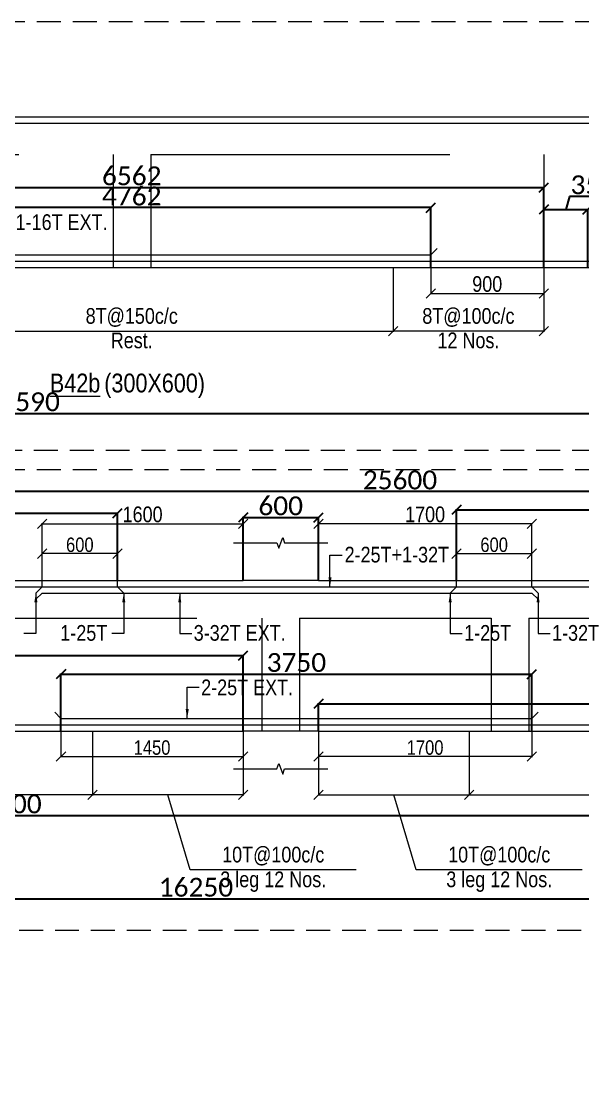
# Model space of a CAD drawing. Header units: millimetres. Extents: x 1112055 to 3390982, y -148532 to 766891.
# Drawn here: x 2928011 to 2936951, y -4607 to 12429 of the extents above; entities that cross this region are included whole.
import ezdxf
from ezdxf.enums import TextEntityAlignment as Align

# ---------------------------------------------------------------- set-up
doc = ezdxf.new("R2010")
doc.units = ezdxf.units.MM
doc.header["$PDMODE"] = 35
doc.header["$PDSIZE"] = -25
doc.linetypes.add('Hidden', pattern=[9.525, 6.35, -3.175])
for name, color, linetype, lineweight in [('B BEAM', 148, 'Continuous', 13), ('B BEAM IN LINE', 250, 'Continuous', 0), ('B STEEL', 34, 'Continuous', 15), ('B STEEL DIM', 216, 'Continuous', 13), ('B STEEL TEXT', 7, 'Continuous', 15), ('B STIRRUPS', 139, 'Continuous', 13), ('B-BEAM DOT', 251, 'Hidden', 9), ('B-BEAM NO', 215, 'Continuous', 18), ('B-COL', 1, 'Continuous', 35)]:
    doc.layers.add(name, color=color, linetype=linetype, lineweight=lineweight)
doc.styles.add('Cali', font='calibri.ttf')
doc.styles.add('SWINC', font='swissc.ttf')
doc.dimstyles.new('BHOOMI', dxfattribs={"dimtxt": 230, "dimasz": 150, "dimexe": 10, "dimexo": 0, "dimgap": 25, "dimtad": 1, "dimdec": 0, "dimzin": 0, "dimdsep": 46, "dimtxsty": 'SWINC', "dimblk": 'OBLIQUE', "dimcen": 0.09, "dimclrd": 250, "dimclre": 250, "dimclrt": 256, "dimaunit": 1, "dimadec": 3, "dimazin": 0, "dimtfac": 1, "dimtdec": 0, "dimtofl": 0, "dimtmove": 1, "dimatfit": 3, "dimfxl": 100, "dimtolj": 1, "dimtzin": 0, "dimlwd": 9, "dimlwe": 5, "dimarcsym": 0})

# ---------------------------------------------------------------- blocks, each defined once
blk = doc.blocks.new('_Oblique')
at = {"color": 0, "linetype": 'ByBlock', "lineweight": -2}
blk.add_line((-0.5, -0.5), (0.5, 0.5), dxfattribs=at)
blk = doc.blocks.new('*D6180')
at = {"layer": 'B STEEL DIM', "lineweight": 5, "transparency": 16777216}
for p, q in [((2934532, 8709), (2934532, 8083)), ((2936332, 8509), (2936332, 8083))]:
    blk.add_line(p, q, dxfattribs=at)
at = {"layer": 'B STEEL DIM', "lineweight": 9, "transparency": 16777216}
blk.add_line((2934532, 8093), (2936332, 8093), dxfattribs=at)
at = {"layer": 'Defpoints', "color": 0, "lineweight": 40, "transparency": 16777216}
for p in [(2934532, 8709), (2936332, 8509), (2936332, 8093)]:
    blk.add_point(p, dxfattribs=at)
at = {"layer": 'B STEEL DIM', "lineweight": 9, "transparency": 16777216, "xscale": 150, "yscale": 150, "zscale": 150, "rotation": 180}
blk.add_blockref('_Oblique', (2934532, 8093), dxfattribs=at)
at = {"layer": 'B STEEL DIM', "lineweight": 9, "transparency": 16777216, "xscale": 150, "yscale": 150, "zscale": 150}
blk.add_blockref('_Oblique', (2936332, 8093), dxfattribs=at)
at = {"layer": 'B STEEL DIM', "transparency": 16777216, "insert": (2935432, 8243), "char_height": 250, "attachment_point": 5, "style": 'SWINC'}
blk.add_mtext('\\A1;900', dxfattribs=at)
blk = doc.blocks.new('*D6182')
at = {"layer": 'B STIRRUPS', "color": 250, "lineweight": 0, "transparency": 16777216}
for p, q in [((2925607, 8509), (2925607, 7485)), ((2933932, 8509), (2933932, 7485)), ((2925607, 7495), (2933932, 7495))]:
    blk.add_line(p, q, dxfattribs=at)
at = {"layer": 'Defpoints', "color": 0, "lineweight": 40, "transparency": 16777216}
for p in [(2925607, 8509), (2933932, 8509), (2933932, 7495)]:
    blk.add_point(p, dxfattribs=at)
at = {"layer": 'B STIRRUPS', "color": 250, "lineweight": 0, "transparency": 16777216, "xscale": 150, "yscale": 150, "zscale": 150, "rotation": 180}
blk.add_blockref('_Oblique', (2925607, 7495), dxfattribs=at)
at = {"layer": 'B STIRRUPS', "color": 250, "lineweight": 0, "transparency": 16777216, "xscale": 150, "yscale": 150, "zscale": 150}
blk.add_blockref('_Oblique', (2933932, 7495), dxfattribs=at)
at = {"layer": 'B STIRRUPS', "transparency": 16777216, "char_height": 250, "attachment_point": 5, "style": 'SWINC'}
for s, insert in [('\\A1;8T@150c/c', (2929769, 7711)), ('Rest.', (2929769, 7345))]:
    blk.add_mtext(s, dxfattribs=dict(at, insert=insert))
blk = doc.blocks.new('*D6185')
at = {"layer": 'B STIRRUPS', "color": 250, "lineweight": 0, "transparency": 16777216}
for p, q in [((2933932, 8509), (2933932, 7485)), ((2936332, 8509), (2936332, 7485)), ((2936332, 7495), (2933932, 7495))]:
    blk.add_line(p, q, dxfattribs=at)
at = {"layer": 'Defpoints', "color": 0, "lineweight": 40, "transparency": 16777216}
for p in [(2933932, 8509), (2936332, 8509), (2933932, 7495)]:
    blk.add_point(p, dxfattribs=at)
at = {"layer": 'B STIRRUPS', "color": 250, "lineweight": 0, "transparency": 16777216, "xscale": 150, "yscale": 150, "zscale": 150}
for p, rotation in [((2933932, 7495), 180.0000497456551), ((2936332, 7495), 4.97456550997683e-05)]:
    blk.add_blockref('_Oblique', p, dxfattribs=dict(at, rotation=rotation))
at = {"layer": 'B STIRRUPS', "transparency": 16777216, "char_height": 250, "attachment_point": 5, "rotation": 0, "style": 'SWINC'}
for s, insert in [('\\A1;8T@100c/c', (2935132, 7711)), ('12 Nos.', (2935132, 7345))]:
    blk.add_mtext(s, dxfattribs=dict(at, insert=insert))
blk = doc.blocks.new('*D6009')
at = {"layer": 'B STIRRUPS', "color": 250, "lineweight": 0, "transparency": 16777216}
for p, q in [((2922642, 1121), (2922642, 97)), ((2929142, 1121), (2929142, 97)), ((2929142, 107), (2922642, 107))]:
    blk.add_line(p, q, dxfattribs=at)
at = {"layer": 'Defpoints', "color": 0, "lineweight": 40, "transparency": 16777216}
for p in [(2922642, 1121), (2929142, 1121), (2922642, 107)]:
    blk.add_point(p, dxfattribs=at)
at = {"layer": 'B STIRRUPS', "color": 250, "lineweight": 0, "transparency": 16777216, "xscale": 150, "yscale": 150, "zscale": 150, "rotation": 180}
blk.add_blockref('_Oblique', (2922642, 107), dxfattribs=at)
at = {"layer": 'B STIRRUPS', "color": 250, "lineweight": 0, "transparency": 16777216, "xscale": 150, "yscale": 150, "zscale": 150}
blk.add_blockref('_Oblique', (2929142, 107), dxfattribs=at)
at = {"layer": 'B STIRRUPS', "transparency": 16777216, "char_height": 250, "attachment_point": 5, "style": 'SWINC'}
for s, insert in [('\\A1;10T@150c/c', (2925892, 323)), ('3- Legg. Rest.', (2925892, -84))]:
    blk.add_mtext(s, dxfattribs=dict(at, insert=insert))
blk = doc.blocks.new('*D6010')
at = {"layer": 'B STIRRUPS', "color": 250, "lineweight": 0, "transparency": 16777216}
for p, q in [((2929142, 1121), (2929142, 97)), ((2931542, 1121), (2931542, 97)), ((2931542, 107), (2929142, 107)), ((2930700, -1087), (2930342, 107)), ((2933345, -1087), (2930700, -1087))]:
    blk.add_line(p, q, dxfattribs=at)
at = {"layer": 'Defpoints', "color": 0, "lineweight": 40, "transparency": 16777216}
for p in [(2929142, 1121), (2931542, 1121), (2929142, 107)]:
    blk.add_point(p, dxfattribs=at)
at = {"layer": 'B STIRRUPS', "color": 250, "lineweight": 0, "transparency": 16777216, "xscale": 150, "yscale": 150, "zscale": 150, "rotation": 180}
blk.add_blockref('_Oblique', (2929142, 107), dxfattribs=at)
at = {"layer": 'B STIRRUPS', "color": 250, "lineweight": 0, "transparency": 16777216, "xscale": 150, "yscale": 150, "zscale": 150}
blk.add_blockref('_Oblique', (2931542, 107), dxfattribs=at)
at = {"layer": 'B STIRRUPS', "transparency": 16777216, "char_height": 250, "attachment_point": 5, "style": 'SWINC'}
for s, insert in [('\\A1;10T@100c/c', (2932023, -871)), ('3 leg 12 Nos.', (2932023, -1278))]:
    blk.add_mtext(s, dxfattribs=dict(at, insert=insert))
blk = doc.blocks.new('*D6011')
at = {"layer": 'B STIRRUPS', "color": 250, "lineweight": 0, "transparency": 16777216}
for p, q in [((2935142, 1121), (2935142, 97)), ((2943442, 1121), (2943442, 97)), ((2935142, 107), (2943442, 107))]:
    blk.add_line(p, q, dxfattribs=at)
at = {"layer": 'Defpoints', "color": 0, "lineweight": 40, "transparency": 16777216}
for p in [(2935142, 1121), (2943442, 1121), (2943442, 107)]:
    blk.add_point(p, dxfattribs=at)
at = {"layer": 'B STIRRUPS', "color": 250, "lineweight": 0, "transparency": 16777216, "xscale": 150, "yscale": 150, "zscale": 150, "rotation": 180}
blk.add_blockref('_Oblique', (2935142, 107), dxfattribs=at)
at = {"layer": 'B STIRRUPS', "color": 250, "lineweight": 0, "transparency": 16777216, "xscale": 150, "yscale": 150, "zscale": 150}
blk.add_blockref('_Oblique', (2943442, 107), dxfattribs=at)
at = {"layer": 'B STIRRUPS', "transparency": 16777216, "char_height": 250, "attachment_point": 5, "style": 'SWINC'}
for s, insert in [('\\A1;10T@150c/c', (2939292, 323)), ('3- Legg. Rest.', (2939292, -84))]:
    blk.add_mtext(s, dxfattribs=dict(at, insert=insert))
blk = doc.blocks.new('*D6012')
at = {"layer": 'B STIRRUPS', "color": 250, "lineweight": 0, "transparency": 16777216}
for p, q in [((2932742, 1121), (2932742, 97)), ((2935142, 1121), (2935142, 97)), ((2932742, 107), (2935142, 107)), ((2934300, -1087), (2933942, 107)), ((2936945, -1087), (2934300, -1087))]:
    blk.add_line(p, q, dxfattribs=at)
at = {"layer": 'Defpoints', "color": 0, "lineweight": 40, "transparency": 16777216}
for p in [(2932742, 1121), (2935142, 1121), (2935142, 107)]:
    blk.add_point(p, dxfattribs=at)
at = {"layer": 'B STIRRUPS', "color": 250, "lineweight": 0, "transparency": 16777216, "xscale": 150, "yscale": 150, "zscale": 150, "rotation": 180}
blk.add_blockref('_Oblique', (2932742, 107), dxfattribs=at)
at = {"layer": 'B STIRRUPS', "color": 250, "lineweight": 0, "transparency": 16777216, "xscale": 150, "yscale": 150, "zscale": 150}
blk.add_blockref('_Oblique', (2935142, 107), dxfattribs=at)
at = {"layer": 'B STIRRUPS', "transparency": 16777216, "char_height": 250, "attachment_point": 5, "style": 'SWINC'}
for s, insert in [('\\A1;10T@100c/c', (2935623, -871)), ('3 leg 12 Nos.', (2935623, -1278))]:
    blk.add_mtext(s, dxfattribs=dict(at, insert=insert))
blk = doc.blocks.new('*D6023')
at = {"layer": 'B STEEL DIM', "lineweight": 5, "transparency": 16777216}
for p, q in [((2928342, 3521), (2928342, 4433)), ((2931542, 3521), (2931542, 4433))]:
    blk.add_line(p, q, dxfattribs=at)
at = {"layer": 'B STEEL DIM', "lineweight": 9, "transparency": 16777216}
blk.add_line((2928342, 4423), (2931542, 4423), dxfattribs=at)
at = {"layer": 'Defpoints', "color": 0, "lineweight": 40, "transparency": 16777216}
for p in [(2931542, 4423), (2928342, 3521), (2931542, 3521)]:
    blk.add_point(p, dxfattribs=at)
at = {"layer": 'B STEEL DIM', "lineweight": 9, "transparency": 16777216, "xscale": 150, "yscale": 150, "zscale": 150, "rotation": 180}
blk.add_blockref('_Oblique', (2928342, 4423), dxfattribs=at)
at = {"layer": 'B STEEL DIM', "lineweight": 9, "transparency": 16777216, "xscale": 150, "yscale": 150, "zscale": 150}
blk.add_blockref('_Oblique', (2931542, 4423), dxfattribs=at)
at = {"layer": 'B STEEL DIM', "transparency": 16777216, "insert": (2929942, 4573), "char_height": 250, "attachment_point": 5, "style": 'SWINC'}
blk.add_mtext('\\A1;1600', dxfattribs=at)
blk = doc.blocks.new('*D6024')
at = {"layer": 'B STEEL DIM', "lineweight": 5, "transparency": 16777216}
for p, q in [((2928342, 3421), (2928342, 3959)), ((2929542, 3421), (2929542, 3959))]:
    blk.add_line(p, q, dxfattribs=at)
at = {"layer": 'B STEEL DIM', "lineweight": 9, "transparency": 16777216}
blk.add_line((2929542, 3949), (2928342, 3949), dxfattribs=at)
at = {"layer": 'Defpoints', "color": 0, "lineweight": 40, "transparency": 16777216}
for p in [(2928342, 3949), (2928342, 3421), (2929542, 3421)]:
    blk.add_point(p, dxfattribs=at)
at = {"layer": 'B STEEL DIM', "lineweight": 9, "transparency": 16777216, "xscale": 150, "yscale": 150, "zscale": 150, "rotation": 180}
blk.add_blockref('_Oblique', (2928342, 3949), dxfattribs=at)
at = {"layer": 'B STEEL DIM', "lineweight": 9, "transparency": 16777216, "xscale": 150, "yscale": 150, "zscale": 150}
blk.add_blockref('_Oblique', (2929542, 3949), dxfattribs=at)
at = {"layer": 'B STEEL DIM', "transparency": 16777216, "insert": (2928942, 4089), "char_height": 230, "attachment_point": 5, "style": 'SWINC'}
blk.add_mtext('\\A1;600', dxfattribs=at)
blk = doc.blocks.new('*D6025')
at = {"layer": 'B STEEL DIM', "lineweight": 5, "transparency": 16777216}
for p, q in [((2932742, 3521), (2932742, 4433)), ((2936142, 3521), (2936142, 4433))]:
    blk.add_line(p, q, dxfattribs=at)
at = {"layer": 'B STEEL DIM', "lineweight": 9, "transparency": 16777216}
blk.add_line((2936142, 4423), (2932742, 4423), dxfattribs=at)
at = {"layer": 'Defpoints', "color": 0, "lineweight": 40, "transparency": 16777216}
for p in [(2932742, 4423), (2932742, 3521), (2936142, 3521)]:
    blk.add_point(p, dxfattribs=at)
at = {"layer": 'B STEEL DIM', "lineweight": 9, "transparency": 16777216, "xscale": 150, "yscale": 150, "zscale": 150, "rotation": 180}
blk.add_blockref('_Oblique', (2932742, 4423), dxfattribs=at)
at = {"layer": 'B STEEL DIM', "lineweight": 9, "transparency": 16777216, "xscale": 150, "yscale": 150, "zscale": 150}
blk.add_blockref('_Oblique', (2936142, 4423), dxfattribs=at)
at = {"layer": 'B STEEL DIM', "transparency": 16777216, "insert": (2934442, 4573), "char_height": 250, "attachment_point": 5, "style": 'SWINC'}
blk.add_mtext('\\A1;1700', dxfattribs=at)
blk = doc.blocks.new('*D6026')
at = {"layer": 'B STEEL DIM', "lineweight": 5, "transparency": 16777216}
for p, q in [((2934942, 3421), (2934942, 3959)), ((2936142, 3421), (2936142, 3959))]:
    blk.add_line(p, q, dxfattribs=at)
at = {"layer": 'B STEEL DIM', "lineweight": 9, "transparency": 16777216}
blk.add_line((2934942, 3949), (2936142, 3949), dxfattribs=at)
at = {"layer": 'Defpoints', "color": 0, "lineweight": 40, "transparency": 16777216}
for p in [(2936142, 3949), (2934942, 3421), (2936142, 3421)]:
    blk.add_point(p, dxfattribs=at)
at = {"layer": 'B STEEL DIM', "lineweight": 9, "transparency": 16777216, "xscale": 150, "yscale": 150, "zscale": 150, "rotation": 180}
blk.add_blockref('_Oblique', (2934942, 3949), dxfattribs=at)
at = {"layer": 'B STEEL DIM', "lineweight": 9, "transparency": 16777216, "xscale": 150, "yscale": 150, "zscale": 150}
blk.add_blockref('_Oblique', (2936142, 3949), dxfattribs=at)
at = {"layer": 'B STEEL DIM', "transparency": 16777216, "insert": (2935542, 4089), "char_height": 230, "attachment_point": 5, "style": 'SWINC'}
blk.add_mtext('\\A1;600', dxfattribs=at)
blk = doc.blocks.new('*D6027')
at = {"layer": 'B STEEL DIM', "lineweight": 5, "transparency": 16777216}
for p, q in [((2928642, 1321), (2928642, 708)), ((2931542, 1121), (2931542, 708))]:
    blk.add_line(p, q, dxfattribs=at)
at = {"layer": 'B STEEL DIM', "lineweight": 9, "transparency": 16777216}
blk.add_line((2928642, 718), (2931542, 718), dxfattribs=at)
at = {"layer": 'Defpoints', "color": 0, "lineweight": 40, "transparency": 16777216}
for p in [(2928642, 1321), (2931542, 1121), (2931542, 718)]:
    blk.add_point(p, dxfattribs=at)
at = {"layer": 'B STEEL DIM', "lineweight": 9, "transparency": 16777216, "xscale": 150, "yscale": 150, "zscale": 150, "rotation": 180}
blk.add_blockref('_Oblique', (2928642, 718), dxfattribs=at)
at = {"layer": 'B STEEL DIM', "lineweight": 9, "transparency": 16777216, "xscale": 150, "yscale": 150, "zscale": 150}
blk.add_blockref('_Oblique', (2931542, 718), dxfattribs=at)
at = {"layer": 'B STEEL DIM', "transparency": 16777216, "insert": (2930092, 858), "char_height": 230, "attachment_point": 5, "style": 'SWINC'}
blk.add_mtext('\\A1;1450', dxfattribs=at)
blk = doc.blocks.new('*D6028')
at = {"layer": 'B STEEL DIM', "lineweight": 5, "transparency": 16777216}
for p, q in [((2936142, 1321), (2936142, 708)), ((2932742, 1121), (2932742, 708))]:
    blk.add_line(p, q, dxfattribs=at)
at = {"layer": 'B STEEL DIM', "lineweight": 9, "transparency": 16777216}
blk.add_line((2936142, 718), (2932742, 718), dxfattribs=at)
at = {"layer": 'Defpoints', "color": 0, "lineweight": 40, "transparency": 16777216}
for p in [(2936142, 1321), (2932742, 1121), (2932742, 718)]:
    blk.add_point(p, dxfattribs=at)
at = {"layer": 'B STEEL DIM', "lineweight": 9, "transparency": 16777216, "xscale": 150, "yscale": 150, "zscale": 150, "rotation": 180}
blk.add_blockref('_Oblique', (2932742, 718), dxfattribs=at)
at = {"layer": 'B STEEL DIM', "lineweight": 9, "transparency": 16777216, "xscale": 150, "yscale": 150, "zscale": 150}
blk.add_blockref('_Oblique', (2936142, 718), dxfattribs=at)
at = {"layer": 'B STEEL DIM', "transparency": 16777216, "insert": (2934442, 858), "char_height": 230, "attachment_point": 5, "style": 'SWINC'}
blk.add_mtext('\\A1;1700', dxfattribs=at)
blk = doc.blocks.new('*D6702')
at = {"layer": 'Defpoints', "color": 3, "linetype": 'Hidden', "lineweight": 30, "ltscale": 1000, "transparency": 16777216}
for p, q in [((2908442, 8509), (2908442, 6174)), ((2947622, 8509), (2947622, 6174))]:
    blk.add_line(p, q, dxfattribs=at)
at = {"layer": 'Defpoints', "color": 3, "lineweight": 30, "ltscale": 1000, "transparency": 16777216}
blk.add_line((2908442, 6184), (2947622, 6184), dxfattribs=at)
at = {"layer": 'Defpoints', "color": 0, "lineweight": 40, "transparency": 16777216}
for p in [(2908442, 8509), (2947622, 8509), (2947622, 6184)]:
    blk.add_point(p, dxfattribs=at)
at = {"layer": 'Defpoints', "color": 3, "lineweight": 30, "transparency": 16777216, "xscale": 150, "yscale": 150, "zscale": 150, "rotation": 180}
blk.add_blockref('_Oblique', (2908442, 6184), dxfattribs=at)
at = {"layer": 'Defpoints', "color": 3, "lineweight": 30, "transparency": 16777216, "xscale": 150, "yscale": 150, "zscale": 150}
blk.add_blockref('_Oblique', (2947622, 6184), dxfattribs=at)
at = {"layer": 'Defpoints', "color": 3, "lineweight": 50, "transparency": 16777216, "insert": (2928032, 6367), "char_height": 300, "attachment_point": 5, "style": 'Cali'}
blk.add_mtext('\\A1;19590', dxfattribs=at)
blk = doc.blocks.new('*D6704')
at = {"layer": 'Defpoints', "color": 3, "linetype": 'Hidden', "lineweight": 30, "ltscale": 1000, "transparency": 16777216}
for p, q in [((2923207, 8509), (2923207, 9794)), ((2936332, 8509), (2936332, 9794))]:
    blk.add_line(p, q, dxfattribs=at)
at = {"layer": 'Defpoints', "color": 3, "lineweight": 30, "ltscale": 1000, "transparency": 16777216}
blk.add_line((2923207, 9784), (2936332, 9784), dxfattribs=at)
at = {"layer": 'Defpoints', "color": 0, "lineweight": 40, "transparency": 16777216}
for p in [(2936332, 9784), (2923207, 8509), (2936332, 8509)]:
    blk.add_point(p, dxfattribs=at)
at = {"layer": 'Defpoints', "color": 3, "lineweight": 30, "transparency": 16777216, "xscale": 150, "yscale": 150, "zscale": 150, "rotation": 180}
blk.add_blockref('_Oblique', (2923207, 9784), dxfattribs=at)
at = {"layer": 'Defpoints', "color": 3, "lineweight": 30, "transparency": 16777216, "xscale": 150, "yscale": 150, "zscale": 150}
blk.add_blockref('_Oblique', (2936332, 9784), dxfattribs=at)
at = {"layer": 'Defpoints', "color": 3, "lineweight": 50, "transparency": 16777216, "insert": (2929769, 9967), "char_height": 300, "attachment_point": 5, "style": 'Cali'}
blk.add_mtext('\\A1;6562', dxfattribs=at)
blk = doc.blocks.new('*D6707')
at = {"layer": 'Defpoints', "color": 3, "lineweight": 30, "ltscale": 1000, "transparency": 16777216}
for p, q in [((2936744, 9640), (2936682, 9432)), ((2937483, 9640), (2936744, 9640)), ((2936332, 9432), (2937032, 9432))]:
    blk.add_line(p, q, dxfattribs=at)
at = {"layer": 'Defpoints', "color": 3, "linetype": 'Hidden', "lineweight": 30, "ltscale": 1000, "transparency": 16777216}
for p, q in [((2936332, 8509), (2936332, 9442)), ((2937032, 8509), (2937032, 9442))]:
    blk.add_line(p, q, dxfattribs=at)
at = {"layer": 'Defpoints', "color": 0, "lineweight": 40, "transparency": 16777216}
for p in [(2937032, 9432), (2936332, 8509), (2937032, 8509)]:
    blk.add_point(p, dxfattribs=at)
at = {"layer": 'Defpoints', "color": 3, "lineweight": 30, "transparency": 16777216, "xscale": 150, "yscale": 150, "zscale": 150, "rotation": 180}
blk.add_blockref('_Oblique', (2936332, 9432), dxfattribs=at)
at = {"layer": 'Defpoints', "color": 3, "lineweight": 30, "transparency": 16777216, "xscale": 150, "yscale": 150, "zscale": 150}
blk.add_blockref('_Oblique', (2937032, 9432), dxfattribs=at)
at = {"layer": 'Defpoints', "color": 3, "lineweight": 50, "transparency": 16777216, "insert": (2937114, 9824), "char_height": 300, "attachment_point": 5, "style": 'Cali'}
blk.add_mtext('\\A1;350', dxfattribs=at)
blk = doc.blocks.new('*D6708')
at = {"layer": 'Defpoints', "color": 3, "linetype": 'Hidden', "lineweight": 30, "ltscale": 1000, "transparency": 16777216}
for p, q in [((2925007, 8509), (2925007, 9471)), ((2934532, 8509), (2934532, 9471))]:
    blk.add_line(p, q, dxfattribs=at)
at = {"layer": 'Defpoints', "color": 3, "lineweight": 30, "ltscale": 1000, "transparency": 16777216}
blk.add_line((2934532, 9461), (2925007, 9461), dxfattribs=at)
at = {"layer": 'Defpoints', "color": 0, "lineweight": 40, "transparency": 16777216}
for p in [(2925007, 9461), (2925007, 8509), (2934532, 8509)]:
    blk.add_point(p, dxfattribs=at)
at = {"layer": 'Defpoints', "color": 3, "lineweight": 30, "transparency": 16777216, "xscale": 150, "yscale": 150, "zscale": 150, "rotation": 180}
blk.add_blockref('_Oblique', (2925007, 9461), dxfattribs=at)
at = {"layer": 'Defpoints', "color": 3, "lineweight": 30, "transparency": 16777216, "xscale": 150, "yscale": 150, "zscale": 150}
blk.add_blockref('_Oblique', (2934532, 9461), dxfattribs=at)
at = {"layer": 'Defpoints', "color": 3, "lineweight": 50, "transparency": 16777216, "insert": (2929769, 9645), "char_height": 300, "attachment_point": 5, "style": 'Cali'}
blk.add_mtext('\\A1;4762', dxfattribs=at)
blk = doc.blocks.new('*D6744')
at = {"layer": 'Defpoints', "color": 3, "linetype": 'Hidden', "lineweight": 30, "ltscale": 1000, "transparency": 16777216}
for p, q in [((2908442, 1121), (2908442, -234)), ((2947042, 1121), (2947042, -234))]:
    blk.add_line(p, q, dxfattribs=at)
at = {"layer": 'Defpoints', "color": 3, "lineweight": 30, "ltscale": 1000, "transparency": 16777216}
blk.add_line((2908442, -224), (2947042, -224), dxfattribs=at)
at = {"layer": 'Defpoints', "color": 0, "lineweight": 40, "transparency": 16777216}
for p in [(2908442, 1121), (2947042, 1121), (2947042, -224)]:
    blk.add_point(p, dxfattribs=at)
at = {"layer": 'Defpoints', "color": 3, "lineweight": 30, "transparency": 16777216, "xscale": 150, "yscale": 150, "zscale": 150, "rotation": 180}
blk.add_blockref('_Oblique', (2908442, -224), dxfattribs=at)
at = {"layer": 'Defpoints', "color": 3, "lineweight": 30, "transparency": 16777216, "xscale": 150, "yscale": 150, "zscale": 150}
blk.add_blockref('_Oblique', (2947042, -224), dxfattribs=at)
at = {"layer": 'Defpoints', "color": 3, "lineweight": 50, "transparency": 16777216, "insert": (2927742, -40), "char_height": 300, "attachment_point": 5, "style": 'Cali'}
blk.add_mtext('\\A1;19300', dxfattribs=at)
blk = doc.blocks.new('*D6745')
at = {"layer": 'Defpoints', "color": 3, "linetype": 'Hidden', "lineweight": 30, "ltscale": 1000, "transparency": 16777216}
for p, q in [((2914542, 1121), (2914542, -1562)), ((2947042, 1121), (2947042, -1562))]:
    blk.add_line(p, q, dxfattribs=at)
at = {"layer": 'Defpoints', "color": 3, "lineweight": 30, "ltscale": 1000, "transparency": 16777216}
blk.add_line((2914542, -1552), (2947042, -1552), dxfattribs=at)
at = {"layer": 'Defpoints', "color": 0, "lineweight": 40, "transparency": 16777216}
for p in [(2914542, 1121), (2947042, 1121), (2947042, -1552)]:
    blk.add_point(p, dxfattribs=at)
at = {"layer": 'Defpoints', "color": 3, "lineweight": 30, "transparency": 16777216, "xscale": 150, "yscale": 150, "zscale": 150, "rotation": 180}
blk.add_blockref('_Oblique', (2914542, -1552), dxfattribs=at)
at = {"layer": 'Defpoints', "color": 3, "lineweight": 30, "transparency": 16777216, "xscale": 150, "yscale": 150, "zscale": 150}
blk.add_blockref('_Oblique', (2947042, -1552), dxfattribs=at)
at = {"layer": 'Defpoints', "color": 3, "lineweight": 50, "transparency": 16777216, "insert": (2930792, -1368), "char_height": 300, "attachment_point": 5, "style": 'Cali'}
blk.add_mtext('\\A1;16250', dxfattribs=at)
blk = doc.blocks.new('*D6748')
at = {"layer": 'Defpoints', "color": 3, "linetype": 'Hidden', "lineweight": 30, "ltscale": 1000, "transparency": 16777216}
for p, q in [((2920242, 1121), (2920242, 2336)), ((2931542, 1121), (2931542, 2336))]:
    blk.add_line(p, q, dxfattribs=at)
at = {"layer": 'Defpoints', "color": 3, "lineweight": 30, "ltscale": 1000, "transparency": 16777216}
blk.add_line((2920242, 2326), (2931542, 2326), dxfattribs=at)
at = {"layer": 'Defpoints', "color": 0, "lineweight": 40, "transparency": 16777216}
for p in [(2931542, 2326), (2920242, 1121), (2931542, 1121)]:
    blk.add_point(p, dxfattribs=at)
at = {"layer": 'Defpoints', "color": 3, "lineweight": 30, "transparency": 16777216, "xscale": 150, "yscale": 150, "zscale": 150, "rotation": 180}
blk.add_blockref('_Oblique', (2920242, 2326), dxfattribs=at)
at = {"layer": 'Defpoints', "color": 3, "lineweight": 30, "transparency": 16777216, "xscale": 150, "yscale": 150, "zscale": 150}
blk.add_blockref('_Oblique', (2931542, 2326), dxfattribs=at)
at = {"layer": 'Defpoints', "color": 3, "lineweight": 50, "transparency": 16777216, "insert": (2925892, 2509), "char_height": 300, "attachment_point": 5, "style": 'Cali'}
blk.add_mtext('\\A1;5650', dxfattribs=at)
blk = doc.blocks.new('*D6749')
at = {"layer": 'Defpoints', "color": 3, "linetype": 'Hidden', "lineweight": 30, "ltscale": 1000, "transparency": 16777216}
for p, q in [((2928642, 1121), (2928642, 2039)), ((2936142, 1121), (2936142, 2039))]:
    blk.add_line(p, q, dxfattribs=at)
at = {"layer": 'Defpoints', "color": 3, "lineweight": 30, "ltscale": 1000, "transparency": 16777216}
blk.add_line((2928642, 2029), (2936142, 2029), dxfattribs=at)
at = {"layer": 'Defpoints', "color": 0, "lineweight": 40, "transparency": 16777216}
for p in [(2936142, 2029), (2928642, 1121), (2936142, 1121)]:
    blk.add_point(p, dxfattribs=at)
at = {"layer": 'Defpoints', "color": 3, "lineweight": 30, "transparency": 16777216, "xscale": 150, "yscale": 150, "zscale": 150, "rotation": 180}
blk.add_blockref('_Oblique', (2928642, 2029), dxfattribs=at)
at = {"layer": 'Defpoints', "color": 3, "lineweight": 30, "transparency": 16777216, "xscale": 150, "yscale": 150, "zscale": 150}
blk.add_blockref('_Oblique', (2936142, 2029), dxfattribs=at)
at = {"layer": 'Defpoints', "color": 3, "lineweight": 50, "transparency": 16777216, "insert": (2932392, 2213), "char_height": 300, "attachment_point": 5, "style": 'Cali'}
blk.add_mtext('\\A1;3750', dxfattribs=at)
blk = doc.blocks.new('*D6750')
at = {"layer": 'Defpoints', "color": 3, "linetype": 'Hidden', "lineweight": 30, "ltscale": 1000, "transparency": 16777216}
for p, q in [((2932742, 1121), (2932742, 1564)), ((2945842, -224), (2945842, 1564))]:
    blk.add_line(p, q, dxfattribs=at)
at = {"layer": 'Defpoints', "color": 3, "lineweight": 30, "ltscale": 1000, "transparency": 16777216}
blk.add_line((2932742, 1554), (2945842, 1554), dxfattribs=at)
at = {"layer": 'Defpoints', "color": 0, "lineweight": 40, "transparency": 16777216}
for p in [(2945842, 1554), (2932742, 1121), (2945842, -224)]:
    blk.add_point(p, dxfattribs=at)
at = {"layer": 'Defpoints', "color": 3, "lineweight": 30, "transparency": 16777216, "xscale": 150, "yscale": 150, "zscale": 150, "rotation": 180}
blk.add_blockref('_Oblique', (2932742, 1554), dxfattribs=at)
at = {"layer": 'Defpoints', "color": 3, "lineweight": 30, "transparency": 16777216, "xscale": 150, "yscale": 150, "zscale": 150}
blk.add_blockref('_Oblique', (2945842, 1554), dxfattribs=at)
at = {"layer": 'Defpoints', "color": 3, "lineweight": 50, "transparency": 16777216, "insert": (2939292, 1737), "char_height": 300, "attachment_point": 5, "style": 'Cali'}
blk.add_mtext('\\A1;6550', dxfattribs=at)
blk = doc.blocks.new('*D6755')
at = {"layer": 'Defpoints', "color": 3, "linetype": 'Hidden', "lineweight": 30, "ltscale": 1000, "transparency": 16777216}
for p, q in [((2908442, 3521), (2908442, 4947)), ((2959642, 3521), (2959642, 4947))]:
    blk.add_line(p, q, dxfattribs=at)
at = {"layer": 'Defpoints', "color": 3, "lineweight": 30, "ltscale": 1000, "transparency": 16777216}
blk.add_line((2959642, 4937), (2908442, 4937), dxfattribs=at)
at = {"layer": 'Defpoints', "color": 0, "lineweight": 40, "transparency": 16777216}
for p in [(2908442, 4937), (2908442, 3521), (2959642, 3521)]:
    blk.add_point(p, dxfattribs=at)
at = {"layer": 'Defpoints', "color": 3, "lineweight": 30, "transparency": 16777216, "xscale": 150, "yscale": 150, "zscale": 150, "rotation": 180}
blk.add_blockref('_Oblique', (2908442, 4937), dxfattribs=at)
at = {"layer": 'Defpoints', "color": 3, "lineweight": 30, "transparency": 16777216, "xscale": 150, "yscale": 150, "zscale": 150}
blk.add_blockref('_Oblique', (2959642, 4937), dxfattribs=at)
at = {"layer": 'Defpoints', "color": 3, "lineweight": 50, "transparency": 16777216, "insert": (2934042, 5121), "char_height": 300, "attachment_point": 5, "style": 'Cali'}
blk.add_mtext('\\A1;25600', dxfattribs=at)
blk = doc.blocks.new('*D6758')
at = {"layer": 'Defpoints', "color": 3, "linetype": 'Hidden', "lineweight": 30, "ltscale": 1000, "transparency": 16777216}
for p, q in [((2922242, 3521), (2922242, 4604)), ((2929542, 3521), (2929542, 4604))]:
    blk.add_line(p, q, dxfattribs=at)
at = {"layer": 'Defpoints', "color": 3, "lineweight": 30, "ltscale": 1000, "transparency": 16777216}
blk.add_line((2922242, 4594), (2929542, 4594), dxfattribs=at)
at = {"layer": 'Defpoints', "color": 0, "lineweight": 40, "transparency": 16777216}
for p in [(2929542, 4594), (2922242, 3521), (2929542, 3521)]:
    blk.add_point(p, dxfattribs=at)
at = {"layer": 'Defpoints', "color": 3, "lineweight": 30, "transparency": 16777216, "xscale": 150, "yscale": 150, "zscale": 150, "rotation": 180}
blk.add_blockref('_Oblique', (2922242, 4594), dxfattribs=at)
at = {"layer": 'Defpoints', "color": 3, "lineweight": 30, "transparency": 16777216, "xscale": 150, "yscale": 150, "zscale": 150}
blk.add_blockref('_Oblique', (2929542, 4594), dxfattribs=at)
at = {"layer": 'Defpoints', "color": 3, "lineweight": 50, "transparency": 16777216, "insert": (2925892, 4778), "char_height": 300, "attachment_point": 5, "style": 'Cali'}
blk.add_mtext('\\A1;3650', dxfattribs=at)
blk = doc.blocks.new('*D6759')
at = {"layer": 'Defpoints', "color": 3, "linetype": 'Hidden', "lineweight": 30, "ltscale": 1000, "transparency": 16777216}
for p, q in [((2931542, 3521), (2931542, 4535)), ((2932742, 3521), (2932742, 4535))]:
    blk.add_line(p, q, dxfattribs=at)
at = {"layer": 'Defpoints', "color": 3, "lineweight": 30, "ltscale": 1000, "transparency": 16777216}
blk.add_line((2931542, 4525), (2932742, 4525), dxfattribs=at)
at = {"layer": 'Defpoints', "color": 0, "lineweight": 40, "transparency": 16777216}
for p in [(2932742, 4525), (2931542, 3521), (2932742, 3521)]:
    blk.add_point(p, dxfattribs=at)
at = {"layer": 'Defpoints', "color": 3, "lineweight": 30, "transparency": 16777216, "xscale": 150, "yscale": 150, "zscale": 150, "rotation": 180}
blk.add_blockref('_Oblique', (2931542, 4525), dxfattribs=at)
at = {"layer": 'Defpoints', "color": 3, "lineweight": 30, "transparency": 16777216, "xscale": 150, "yscale": 150, "zscale": 150}
blk.add_blockref('_Oblique', (2932742, 4525), dxfattribs=at)
at = {"layer": 'Defpoints', "color": 3, "lineweight": 50, "transparency": 16777216, "insert": (2932142, 4709), "char_height": 300, "attachment_point": 5, "style": 'Cali'}
blk.add_mtext('\\A1;600', dxfattribs=at)
blk = doc.blocks.new('*D6760')
at = {"layer": 'Defpoints', "color": 3, "linetype": 'Hidden', "lineweight": 30, "ltscale": 1000, "transparency": 16777216}
for p, q in [((2934942, 3521), (2934942, 4656)), ((2943642, 3521), (2943642, 4656))]:
    blk.add_line(p, q, dxfattribs=at)
at = {"layer": 'Defpoints', "color": 3, "lineweight": 30, "ltscale": 1000, "transparency": 16777216}
blk.add_line((2934942, 4646), (2943642, 4646), dxfattribs=at)
at = {"layer": 'Defpoints', "color": 0, "lineweight": 40, "transparency": 16777216}
for p in [(2943642, 4646), (2934942, 3521), (2943642, 3521)]:
    blk.add_point(p, dxfattribs=at)
at = {"layer": 'Defpoints', "color": 3, "lineweight": 30, "transparency": 16777216, "xscale": 150, "yscale": 150, "zscale": 150, "rotation": 180}
blk.add_blockref('_Oblique', (2934942, 4646), dxfattribs=at)
at = {"layer": 'Defpoints', "color": 3, "lineweight": 30, "transparency": 16777216, "xscale": 150, "yscale": 150, "zscale": 150}
blk.add_blockref('_Oblique', (2943642, 4646), dxfattribs=at)
at = {"layer": 'Defpoints', "color": 3, "lineweight": 50, "transparency": 16777216, "insert": (2939292, 4829), "char_height": 300, "attachment_point": 5, "style": 'Cali'}
blk.add_mtext('\\A1;4350', dxfattribs=at)

msp = doc.modelspace()

# ---------------------------------------------------------------- linework, layer by layer
at = {"layer": 'B BEAM', "ltscale": 25}
for p, q in [((2908442, 10909.2, 0), (2947621.9, 10909.2, 0)), ((2908442, 8509.2, 0), (2947621.9, 8509.2, 0)), ((2920242, 3521.4, 0), (2931542, 3521.4, 0)), ((2932742, 3521.4, 0), (2945842, 3521.4, 0)), ((2920242, 1121.4, 0), (2931542, 1121.4, 0)), ((2932742, 1121.4, 0), (2945842, 1121.4, 0))]:
    msp.add_line(p, q, dxfattribs=at)
at = {"layer": 'B BEAM IN LINE', "color": 250, "linetype": 'Hidden', "lineweight": 0, "ltscale": 60, "elevation": 0}
for points in [[(2906541.5, 12428.9), (2948595.1, 12428.9), (2948595.1, 5591.7), (2906541.5, 5591.7)], [(2906541.5, -2053), (2906541.5, 5291.7), (2976442, 5291.7), (2976442, -4606.6), (2944366.5, -4606.6), (2944358.9, -2053)]]:
    msp.add_lwpolyline(points, close=True, dxfattribs=at)
at = {"layer": 'B STEEL', "color": 34, "lineweight": 9, "ltscale": 25}
for p, q in [((2908542, 10809.2, 0), (2947521.9, 10809.2, 0)), ((2925006.9, 8709.2, 0), (2934531.9, 8709.2, 0)), ((2934631.9, 8809.2, 0), (2934531.9, 8709.2, 0)), ((2908642, 8609.2, 0), (2947421.9, 8609.2, 0)), ((2908542, 3421.4, 0), (2959541.8, 3421.4, 0)), ((2928342, 3421.4, 0), (2928242, 3321.4, 0)), ((2929542, 3421.4, 0), (2929642, 3321.4, 0)), ((2934942, 3421.4, 0), (2934842, 3321.4, 0)), ((2936142, 3421.4, 0), (2936242, 3321.4, 0)), ((2928342, 3321.4, 0), (2928242, 3221.4, 0)), ((2928342, 3321.4, 0), (2936142, 3321.4, 0)), ((2936142, 3321.4, 0), (2936242, 3221.4, 0)), ((2928642, 1321.4, 0), (2928542, 1421.4, 0)), ((2936142, 1321.4, 0), (2936242, 1421.4, 0)), ((2908642, 1221.4, 0), (2949042, 1221.4, 0)), ((2928642, 1321.4, 0), (2936142, 1321.4, 0))]:
    msp.add_line(p, q, dxfattribs=at)
at = {"layer": 'B-BEAM DOT', "linetype": 'Hidden', "ltscale": 750}
for p, q in [((2923206.9, 10309.2, 0), (2929471.7, 10309.2, 0)), ((2929471.7, 10309.2, 0), (2929471.7, 8509.2, 0)), ((2930071.7, 10309.2, 0), (2930071.7, 8509.2, 0)), ((2930071.7, 10309.2, 0), (2936331.9, 10309.2, 0)), ((2936331.9, 10309.2, 0), (2936331.9, 8509.2, 0)), ((2932742, 3521.4, 0), (2931542, 3521.4, 0)), ((2926042, 2921.4, 0), (2931842, 2921.4, 0)), ((2931842, 2921.4, 0), (2931842, 1121.4, 0)), ((2932442, 2921.4, 0), (2935492, 2921.4, 0)), ((2932442, 2921.4, 0), (2932442, 1121.4, 0)), ((2935492, 2921.4, 0), (2935492, 1121.4, 0)), ((2936092, 2921.4, 0), (2941241.9, 2921.4, 0)), ((2936092, 2921.4, 0), (2936092, 1121.4, 0)), ((2932742, 1121.4, 0), (2931542, 1121.4, 0))]:
    msp.add_line(p, q, dxfattribs=at)
at = {"layer": 'B-COL', "lineweight": 15, "ltscale": 25}
for p, q in [((2931542, 3521.4, 0), (2931542, 4121.4, 0)), ((2932742, 3521.4, 0), (2932742, 4121.4, 0)), ((2931542, 1121.4, 0), (2931542, 521.4, 0)), ((2932742, 1121.4, 0), (2932742, 521.4, 0))]:
    msp.add_line(p, q, dxfattribs=at)
at = {"layer": 'B-COL', "lineweight": 15, "ltscale": 25, "elevation": 0}
for points in [[(2931392, 4121.4), (2932079.5, 4121.4), (2932110.7, 4035.5), (2932173.2, 4207.2), (2932204.5, 4121.4), (2932892, 4121.4)], [(2931392, 521.4), (2932079.5, 521.4), (2932110.7, 607.2), (2932173.2, 435.5), (2932204.5, 521.4), (2932892, 521.4)]]:
    msp.add_lwpolyline(points, dxfattribs=at)

# ---------------------------------------------------------------- texts
at = {"layer": 'B STEEL TEXT', "style": 'SWINC'}
for s, p in [('2-20T+1-16T EXT.', (2927004.1, 9105.5, 0)), ('2-25T+1-32T', (2933159.9, 3807.8, 0)), ('1-25T', (2928631, 2561.1, 0)), ('3-32T EXT.', (2930756, 2561.1, 0)), ('1-25T', (2935064.5, 2561.1, 0)), ('1-32T', (2936464.5, 2561.1, 0)), ('2-25T EXT.', (2930875.1, 1693.3, 0))]:
    msp.add_text(s, height=250, dxfattribs=at).set_placement(p)
at = {"layer": 'B-BEAM NO', "ltscale": 25, "style": 'SWINC'}
for s, p in [('%%UB42b', (2928866.3, 6517.3, 0)), ('(300X600)', (2930133.6, 6517.3, 0))]:
    msp.add_text(s, height=300, dxfattribs=at).set_placement(p, align=Align.CENTER)

# ---------------------------------------------------------------- dimensions: what is measured, and where the dimension line sits
at = {"layer": 'B STEEL DIM'}
for base, p1, p2, override, picture, middle in [((2936331.9, 8092.8, 0), (2934531.9, 8709.2, 0), (2936331.9, 8509.2, 0), {"dimscale": 1, "dimtxt": 250, "dimlfac": 0.5, "dimtxsty": 'SWINC', "dimblk1": 'Oblique', "dimblk2": 'Oblique', "dimsah": 1, "dimclrd": 256, "dimclre": 256, "dimclrt": 256}, '*D6180', (2935431.9, 8242.8, 0)), ((2931542, 4423.2, 0), (2928342, 3521.4, 0), (2931542, 3521.4, 0), {"dimscale": 1, "dimtxt": 250, "dimlfac": 0.5, "dimtxsty": 'SWINC', "dimblk1": 'Oblique', "dimblk2": 'Oblique', "dimsah": 1, "dimclrd": 256, "dimclre": 256, "dimclrt": 256}, '*D6023', (2929942, 4573.2, 0)), ((2928342, 3949.2, 0), (2929542, 3421.4, 0), (2928342, 3421.4, 0), {"dimlfac": 0.5, "dimblk1": 'Oblique', "dimblk2": 'Oblique', "dimsah": 1, "dimclrd": 256, "dimclre": 256}, '*D6024', (2928942, 4089.2, 0)), ((2932741.9, 718.1, 0), (2936142, 1321.4, 0), (2932741.9, 1121.4, 0), {"dimlfac": 0.5, "dimblk1": 'Oblique', "dimblk2": 'Oblique', "dimsah": 1, "dimclrd": 256, "dimclre": 256}, '*D6028', (2934441.9, 858.1, 0))]:
    dim = msp.add_linear_dim(base=base, p1=p1, p2=p2, angle=180, dimstyle='BHOOMI', override=override, dxfattribs=at)
    dim.commit()
    dim.dimension.update_dxf_attribs({"geometry": picture, "text_midpoint": middle})
for base, p1, p2, override, picture, middle in [((2932742, 4423.2, 0), (2936142, 3521.4, 0), (2932742, 3521.4, 0), {"dimscale": 1, "dimtxt": 250, "dimlfac": 0.5, "dimtxsty": 'SWINC', "dimblk1": 'Oblique', "dimblk2": 'Oblique', "dimsah": 1, "dimclrd": 256, "dimclre": 256, "dimclrt": 256}, '*D6025', (2934442, 4573.2, 0)), ((2936142, 3949.2, 0), (2934942, 3421.4, 0), (2936142, 3421.4, 0), {"dimlfac": 0.5, "dimblk1": 'Oblique', "dimblk2": 'Oblique', "dimsah": 1, "dimclrd": 256, "dimclre": 256}, '*D6026', (2935542, 4089.2, 0)), ((2931542, 718.1, 0), (2928642, 1321.4, 0), (2931542, 1121.4, 0), {"dimlfac": 0.5, "dimblk1": 'Oblique', "dimblk2": 'Oblique', "dimsah": 1, "dimclrd": 256, "dimclre": 256}, '*D6027', (2930092, 858.1, 0))]:
    dim = msp.add_linear_dim(base=base, p1=p1, p2=p2, dimstyle='BHOOMI', override=override, dxfattribs=at)
    dim.commit()
    dim.dimension.update_dxf_attribs({"geometry": picture, "text_midpoint": middle})
at = {"layer": 'B STIRRUPS'}
for base, p1, p2, angle, text, picture, middle in [((2933931.9, 7495.2), (2925606.9, 8509.2), (2933931.9, 8509.2, 0), 180, '8T@150c/c\\XRest. ', '*D6182', (2929769.4, 7495.2)), ((2933931.9, 7495.2, 0), (2936331.9, 8509.2, 0), (2933931.9, 8509.2, 0), 0.00005, '8T@100c/c\\X12 Nos. ', '*D6185', (2935131.9, 7495.2, 0)), ((2935142, 107.4), (2932742, 1121.4, 0), (2935142, 1121.4, 0), 180, '10T@100c/c\\X3 leg 12 Nos. ', '*D6012', (2934325.1, -1086.6)), ((2943442, 107.4), (2935142, 1121.4), (2943442, 1121.4, 0), 180, '10T@150c/c\\X3- Legg. Rest. ', '*D6011', (2939292, 107.4))]:
    dim = msp.add_linear_dim(base=base, p1=p1, p2=p2, angle=angle, text=text, dimstyle='BHOOMI', override={"dimscale": 1, "dimtxt": 250, "dimgap": 25, "dimlfac": 0.5, "dimtxsty": 'SWINC', "dimblk1": 'Oblique', "dimblk2": 'Oblique', "dimsah": 1, "dimlwd": 0, "dimlwe": 0}, dxfattribs=at)
    dim.commit()
    dim.dimension.update_dxf_attribs({"geometry": picture, "text_midpoint": middle})
for base, p1, p2, text, picture, middle in [((2922642, 107.4), (2929142, 1121.4), (2922642, 1121.4, 0), '10T@150c/c\\X3- Legg. Rest. ', '*D6009', (2925892, 107.4)), ((2929142, 107.4), (2931542, 1121.4, 0), (2929142, 1121.4, 0), '10T@100c/c\\X3 leg 12 Nos. ', '*D6010', (2930725.1, -1086.6))]:
    dim = msp.add_linear_dim(base=base, p1=p1, p2=p2, text=text, dimstyle='BHOOMI', override={"dimscale": 1, "dimtxt": 250, "dimgap": 25, "dimlfac": 0.5, "dimtxsty": 'SWINC', "dimblk1": 'Oblique', "dimblk2": 'Oblique', "dimsah": 1, "dimlwd": 0, "dimlwe": 0}, dxfattribs=at)
    dim.commit()
    dim.dimension.update_dxf_attribs({"geometry": picture, "text_midpoint": middle})
at = {"layer": 'Defpoints', "color": 3, "lineweight": 50, "ltscale": 1000}
for base, p1, p2, picture, middle in [((2936331.8538, 9783.7019), (2923206.8946, 8509.1733, 0), (2936331.8538, 8509.1733, 0), '*D6704', (2929769.3742, 9967.3942)), ((2937031.9, 9431.5), (2936331.9, 8509.2, 0), (2937031.9, 8509.2, 0), '*D6707', (2936774.5, 9823.9)), ((2925006.8978, 9461.046), (2934531.8506, 8509.1734, 0), (2925006.8978, 8509.1734, 0), '*D6708', (2929769.3742, 9644.7383)), ((2947621.9, 6183.5), (2908442, 8509.2, 0), (2947621.9, 8509.2, 0), '*D6702', (2928031.9, 6367.2)), ((2908442, 4937.3), (2959641.8, 3521.4, 0), (2908442, 3521.4, 0), '*D6755', (2934041.9, 5121)), ((2929542, 4594.3), (2922242, 3521.4, 0), (2929542, 3521.4, 0), '*D6758', (2925892, 4778)), ((2943642, 4645.7), (2934942, 3521.4, 0), (2943642, 3521.4, 0), '*D6760', (2939292, 4829.4)), ((2932742, 4525.4), (2931542, 3521.4, 0), (2932742, 3521.4, 0), '*D6759', (2932142, 4709.1)), ((2931542, 2325.6), (2920241.9, 1121.4, 0), (2931542, 1121.4, 0), '*D6748', (2925892, 2509.3)), ((2936142, 2029.4), (2928642, 1121.4, 0), (2936142, 1121.4, 0), '*D6749', (2932392, 2213.1)), ((2945842, 1553.5), (2932742, 1121.4, 0), (2945842, -224.2, 0), '*D6750', (2939292, 1737.2)), ((2947042, -224.2), (2908442, 1121.4, 0), (2947042, 1121.4, 0), '*D6744', (2927742, -40.5)), ((2947042, -1552.1), (2914542, 1121.4, 0), (2947042, 1121.4, 0), '*D6745', (2930792, -1368.4))]:
    dim = msp.add_linear_dim(base=base, p1=p1, p2=p2, dimstyle='BHOOMI', override={"dimtxt": 300, "dimgap": 30, "dimlfac": 0.5, "dimtxsty": 'Cali', "dimblk1": 'Oblique', "dimblk2": 'Oblique', "dimsah": 1, "dimclrd": 3, "dimclre": 3, "dimclrt": 3, "dimlwd": 30, "dimlwe": 30}, dxfattribs=at)
    dim.commit()
    dim.dimension.update_dxf_attribs({"geometry": picture, "text_midpoint": middle})

# ---------------------------------------------------------------- leaders
at = {"layer": 'B STEEL TEXT'}
for points in [[(2932926.9, 3421.4, 0), (2932926.9, 3923.9, 0), (2933119.1, 3923.9, 0)], [(2928242, 3321.4, 0), (2928242, 2677.4, 0), (2928049.7, 2677.4, 0)], [(2929642, 3321.4, 0), (2929642, 2677.4, 0), (2929449.7, 2677.4, 0)], [(2930533.5, 3321.4, 0), (2930533.5, 2677.4, 0), (2930725.7, 2677.4, 0)], [(2934842, 3321.4, 0), (2934842, 2677.4, 0), (2935034.2, 2677.4, 0)], [(2936242, 3321.4, 0), (2936242, 2677.4, 0), (2936434.2, 2677.4, 0)], [(2930652.6, 1321.4, 0), (2930652.6, 1823.9, 0), (2930844.8, 1823.9, 0)]]:
    msp.add_leader(points, dimstyle='BHOOMI', override={"dimtad": 0, "dimclrd": 256, "dimlwd": 0}, dxfattribs=at)

doc.saveas('drawing.dxf')
